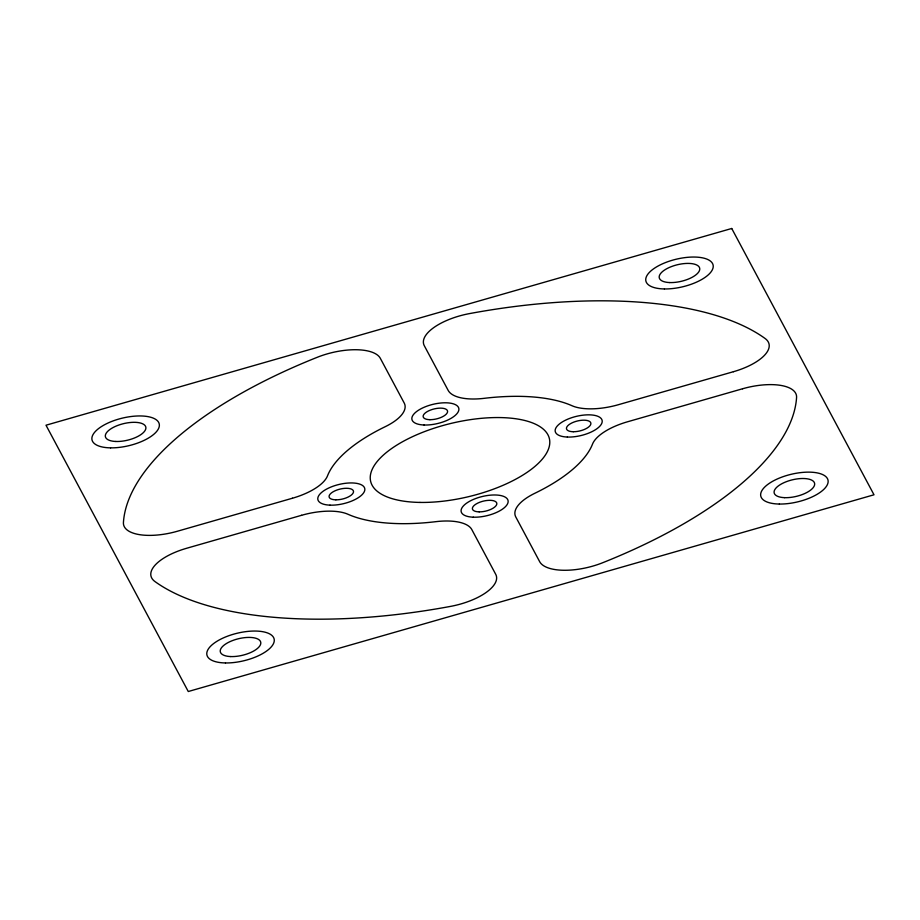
<?xml version="1.0" encoding="UTF-8"?>
<svg xmlns="http://www.w3.org/2000/svg" width="920" height="920" viewBox="0 0 920 920"><rect width="100%" height="100%" fill="white"/><g stroke="black" fill="none" stroke-linecap="round" stroke-linejoin="round"><path stroke-width="1.38" d="M731.733 228.482L46 425.212L188.267 691.518L874 494.787L731.733 228.482M292.445 498.226L177.433 531.231A45.943 18.837 -13.5 0 1 123.429 522.491A344.597 141.266 -13.5 0 1 317.365 357.247A45.943 18.837 -13.5 0 1 380.339 358.34L404.202 403.006A45.943 18.837 -13.5 0 1 385.181 426.707A137.839 56.499 -13.5 0 0 327.497 475.87A45.943 18.837 -13.5 0 1 292.445 498.226M733.447 371.703L618.435 404.697A45.943 18.837 -13.5 0 1 571.987 405.72A137.839 56.499 -13.5 0 0 484.092 398.337A45.943 18.837 -13.5 0 1 448.166 390.39L424.304 345.724A45.943 18.837 -13.5 0 1 469.534 313.593A344.597 141.266 -13.5 0 1 765.003 338.422A45.943 18.837 -13.5 0 1 733.447 371.703M301.565 515.303L186.553 548.297A45.943 18.837 -13.5 0 0 154.997 581.578A344.597 141.266 -13.5 0 0 450.466 606.406A45.943 18.837 -13.5 0 0 495.696 574.275L471.834 529.609A45.943 18.837 -13.5 0 0 435.907 521.663A137.839 56.499 -13.5 0 1 348.013 514.28A45.943 18.837 -13.5 0 0 301.565 515.303M742.567 388.769L627.555 421.774A45.943 18.837 -13.5 0 0 592.503 444.13A137.839 56.499 -13.5 0 1 534.819 493.292A45.943 18.837 -13.5 0 0 515.798 516.994L539.66 561.66A45.943 18.837 -13.5 0 0 602.634 562.752A344.597 141.266 -13.5 0 0 796.57 397.509A45.943 18.837 -13.5 0 0 742.567 388.769M664.435 288.949A34.557 14.168 -13.5 0 0 713.172 265.443A34.557 14.168 -13.5 0 0 660.824 264.603A34.557 14.168 -13.5 0 0 664.435 288.949M779.343 504.045A34.557 14.168 -13.5 0 0 828.081 480.527A34.557 14.168 -13.5 0 0 775.732 479.699A34.557 14.168 -13.5 0 0 779.343 504.045M110.572 447.856A34.557 14.168 -13.5 0 0 159.309 424.35A34.557 14.168 -13.5 0 0 106.962 423.51A34.557 14.168 -13.5 0 0 110.572 447.856M225.48 662.952A34.557 14.168 -13.5 0 0 274.217 639.434A34.557 14.168 -13.5 0 0 221.869 638.606A34.557 14.168 -13.5 0 0 225.48 662.952M419.991 502.423A91.896 37.674 -13.5 0 0 549.62 439.898A91.896 37.674 -13.5 0 0 410.389 437.678A91.896 37.674 -13.5 0 0 419.991 502.423M115.851 441.473A20.769 8.51 -13.5 0 0 145.9 427.708A20.769 8.51 -13.5 0 0 115.092 426.535A20.769 8.51 -13.5 0 0 115.851 441.473M669.714 282.566A20.769 8.51 -13.5 0 0 699.763 268.801A20.769 8.51 -13.5 0 0 668.955 267.628A20.769 8.51 -13.5 0 0 669.714 282.566M784.622 497.662A20.769 8.51 -13.5 0 0 814.671 483.897A20.769 8.51 -13.5 0 0 783.863 482.724A20.769 8.51 -13.5 0 0 784.622 497.662M230.759 656.569A20.769 8.51 -13.5 0 0 260.808 642.793A20.769 8.51 -13.5 0 0 230 641.631A20.769 8.51 -13.5 0 0 230.759 656.569M335.869 499.824A12.5 5.117 -13.5 0 0 353.498 491.315A12.5 5.117 -13.5 0 0 334.57 491.015A12.5 5.117 -13.5 0 0 335.869 499.824M429.939 419.681A12.5 5.117 -13.5 0 0 447.568 411.171A12.5 5.117 -13.5 0 0 428.628 410.872A12.5 5.117 -13.5 0 0 429.939 419.681M573.24 431.721A12.5 5.117 -13.5 0 0 590.87 423.211A12.5 5.117 -13.5 0 0 571.941 422.912A12.5 5.117 -13.5 0 0 573.24 431.721M479.182 511.865A12.5 5.117 -13.5 0 0 496.811 503.355A12.5 5.117 -13.5 0 0 477.871 503.056A12.5 5.117 -13.5 0 0 479.182 511.865M329.992 505.149A24.081 9.867 -13.5 0 0 364.837 489.175A24.081 9.867 -13.5 0 0 329.118 487.83A24.081 9.867 -13.5 0 0 329.992 505.149M473.305 517.189A24.081 9.867 -13.5 0 0 508.139 501.216A24.081 9.867 -13.5 0 0 472.42 499.87A24.081 9.867 -13.5 0 0 473.305 517.189M567.364 437.046A24.081 9.867 -13.5 0 0 602.209 421.084A24.081 9.867 -13.5 0 0 566.49 419.727A24.081 9.867 -13.5 0 0 567.364 437.046M424.062 425.005A24.081 9.867 -13.5 0 0 458.896 409.043A24.081 9.867 -13.5 0 0 423.177 407.686A24.081 9.867 -13.5 0 0 424.062 425.005"/></g></svg>
